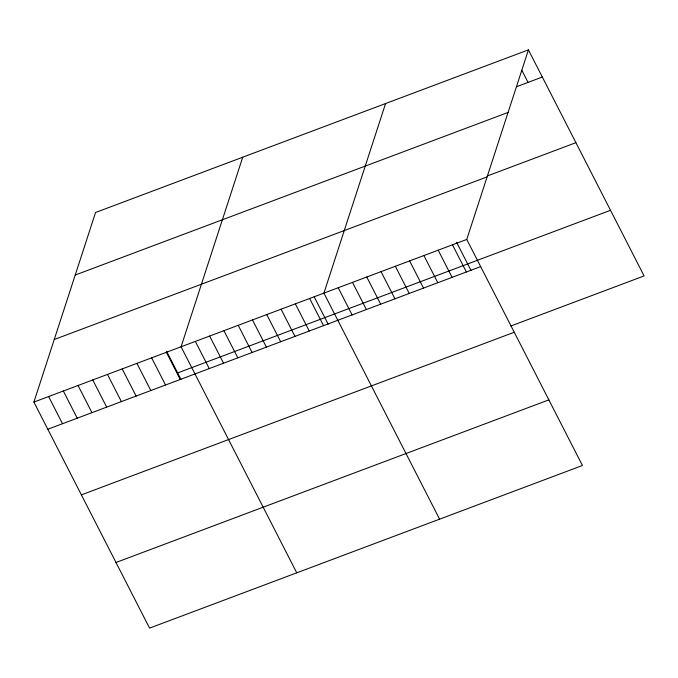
<?xml version="1.0" encoding="UTF-8"?>
<svg xmlns="http://www.w3.org/2000/svg" width="678" height="678" viewBox="0 0 678 678"><rect width="100%" height="100%" fill="white"/><g stroke="black" fill="none" stroke-linecap="round" stroke-linejoin="round"><path stroke-width="1.02" d="M528.425 49.875L466.761 239.444L582.444 465.498L149.575 628.125L33.9 402.071L95.556 212.502L528.425 49.875L644.1 275.929L510.78 326.016M242.732 157.203L181.077 346.78L296.752 572.834M385.579 103.539L323.914 293.116L439.598 519.17M516.611 86.708L542.324 77.046M75.216 275.056L508.076 112.438M487.346 175.949L575.91 142.677M54.248 339.509L487.109 176.89M33.9 402.071L466.761 239.444M177.653 372.917L610.514 210.299M47.807 429.242L480.668 266.615M81.385 494.872L514.255 332.254M115.989 562.494L548.858 399.867M521.806 70.232L528.043 82.411M456.599 242.326L471.032 270.53M452.48 244.817L466.379 271.988M438.191 250.182L452.099 277.353M423.911 255.547L437.81 282.718M409.622 260.911L423.53 288.082M395.342 266.284L409.241 293.455M381.053 271.649L394.96 298.82M366.773 277.014L380.672 304.185M352.484 282.379L366.391 309.549M338.203 287.743L352.102 314.914M314.211 296.896L328.186 324.194M309.634 298.481L323.542 325.652M295.345 303.846L309.253 331.017M281.065 309.21L294.972 336.381M266.776 314.584L280.684 341.754M252.496 319.948L266.403 347.119M238.215 325.313L252.114 352.484M223.926 330.678L237.834 357.848M209.646 336.042L223.545 363.213M195.357 341.415L209.265 368.586M166.576 351.28L181.009 379.485M166.356 352.306L180.263 379.477M151.635 357.84L165.542 385.011M136.922 363.366L150.83 390.536M122.201 368.891L136.108 396.062M107.488 374.425L121.387 401.596M92.767 379.951L106.675 407.122M78.055 385.485L91.954 412.656M63.334 391.011L77.241 418.182M48.621 396.537L62.52 423.708"/></g></svg>
